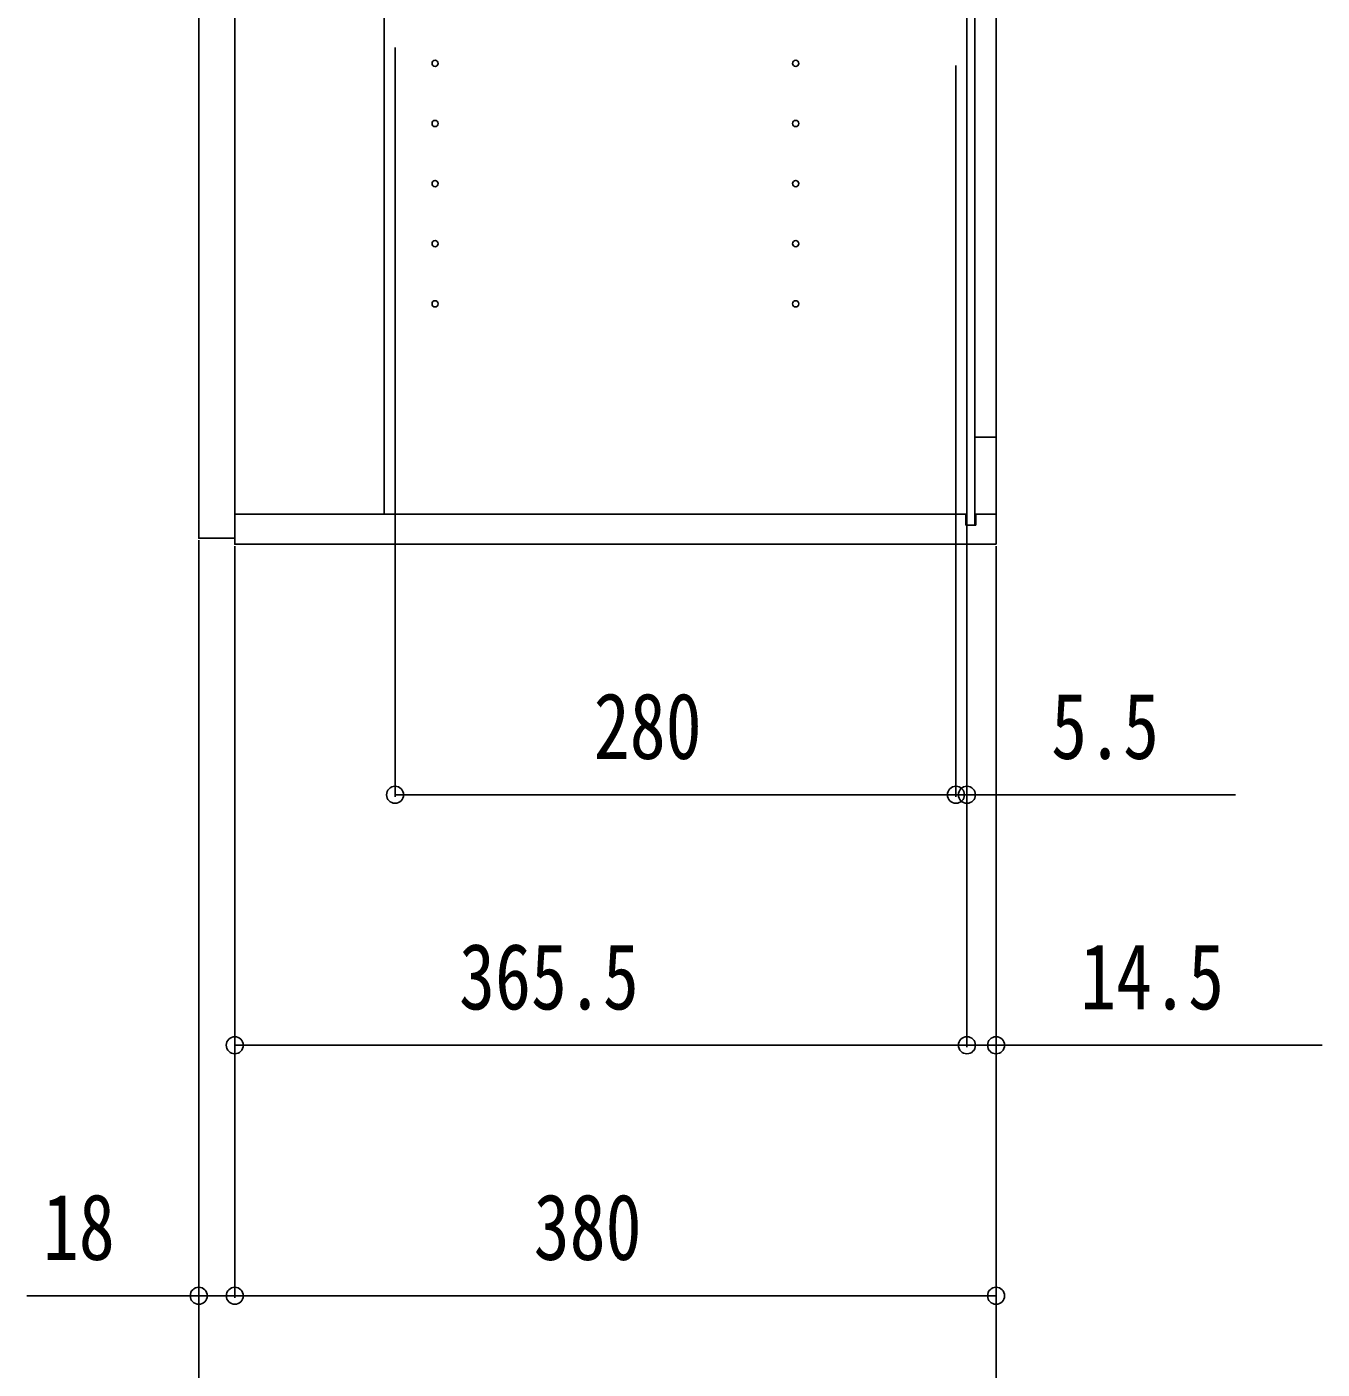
# Model space of a CAD drawing. Units: millimetres, scale not verified. Extents: x -4205 to 4205, y -2970 to 2970.
# Drawn here: x 1730 to 2377, y -1618 to -948 of the extents above; entities that cross this region are included whole.
import ezdxf
from ezdxf.enums import TextEntityAlignment as Align

# ---------------------------------------------------------------- set-up
doc = ezdxf.new("R2010")
doc.units = ezdxf.units.MM
doc.header["$LTSCALE"] = 20
for name, color, linetype in [('0-2_YKK_11', 7, 'Continuous'), ('0-3_YKK_12', 2, 'Continuous'), ('0-5_YKK_D', 6, 'Continuous')]:
    doc.layers.add(name, color=color, linetype=linetype)
doc.styles.add('ＭＳ ゴシック', font='')
doc.styles.get('ＭＳ ゴシック').set_extended_font_data('MS Gothic')

msp = doc.modelspace()

# ---------------------------------------------------------------- linework, layer by layer
at = {"layer": '0-2_YKK_11'}
msp.add_lwpolyline([(1908.52, -1191), (1908.52, 424), (2199.52, 424), (2199.52, 384)], dxfattribs=at)
at = {"layer": '0-3_YKK_12'}
for p, q in [((2199.52, 974.5), (2199.52, -1196.5)), ((2203.52, 974.5), (2203.52, -1196.5)), ((2203.52, -1152.5), (2214.02, -1152.5)), ((2199.02, -1191), (1834.02, -1191)), ((2199.02, -1191), (2199.02, -1196.5)), ((2204.02, -1191), (2204.02, -1196.5)), ((2214.02, -1191), (2204.02, -1191)), ((2199.02, -1196.5), (2204.02, -1196.5))]:
    msp.add_line(p, q, dxfattribs=at)
for points in [[(1834.02, -1203), (1816.02, -1203), (1816.02, 981), (1834.02, 981)], [(2214.02, -1206), (1834.02, -1206), (1834.02, 984), (2214.02, 984)]]:
    msp.add_lwpolyline(points, close=True, dxfattribs=at)
for centre in [(1934.02, -966), (2114.02, -966), (1934.02, -996), (2114.02, -996), (1934.02, -1026), (2114.02, -1026), (1934.02, -1056), (2114.02, -1056), (1934.02, -1086), (2114.02, -1086)]:
    msp.add_circle(centre, 1.55, dxfattribs=at)
at = {"layer": '0-5_YKK_D'}
for p, q in [((1914.02, -958), (1914.02, -1332)), ((2194.02, -967), (2194.02, -1332)), ((2194.02, -967), (2194.02, -1332)), ((2199.52, -1036.14), (2199.52, -1332)), ((2199.52, -1195.75), (2199.52, -1457)), ((2199.52, -1195.75), (2199.52, -1457)), ((1816.02, -1204), (1816.02, -1582)), ((1816.02, -1204), (1816.02, -1707)), ((1834.02, -1207), (1834.02, -1457)), ((1834.02, -1207), (1834.02, -1582)), ((1834.02, -1207), (1834.02, -1582)), ((2214.02, -1207), (2214.02, -1457)), ((2214.02, -1207), (2214.02, -1582)), ((2214.02, -1207), (2214.02, -1707)), ((1914.02, -1331), (2194.02, -1331)), ((2194.02, -1331), (2177.02, -1331)), ((2194.02, -1331), (2199.52, -1331)), ((2199.52, -1331), (2333.52, -1331)), ((1834.02, -1456), (2199.52, -1456)), ((2199.52, -1456), (2182.52, -1456)), ((2199.52, -1456), (2214.02, -1456)), ((2214.02, -1456), (2376.82, -1456)), ((1834.02, -1581), (2214.02, -1581))]:
    msp.add_line(p, q, dxfattribs=at)
msp.add_lwpolyline([(1834.02, -1581), (1816.02, -1581), (1730.22, -1581)], dxfattribs=at)
for centre in [(1914.02, -1331), (2194.02, -1331), (2194.02, -1331), (2199.52, -1331), (1834.02, -1456), (2199.52, -1456), (2199.52, -1456), (2214.02, -1456), (1816.02, -1581), (1834.02, -1581), (1834.02, -1581), (2214.02, -1581)]:
    msp.add_circle(centre, 4.25, dxfattribs=at)

# ---------------------------------------------------------------- texts
at = {"layer": '0-5_YKK_D', "style": 'ＭＳ ゴシック', "width": 0.8}
for s, p in [('280', (2013.22, -1323)), ('5.5', (2241.52, -1323)), ('365.5', (1945.97, -1448)), ('14.5', (2256.02, -1448)), ('18', (1738.22, -1573)), ('380', (1983.22, -1573))]:
    msp.add_text(s, height=32.99, dxfattribs=at).set_placement(p, align=Align.BOTTOM_LEFT)

doc.saveas('drawing.dxf')
